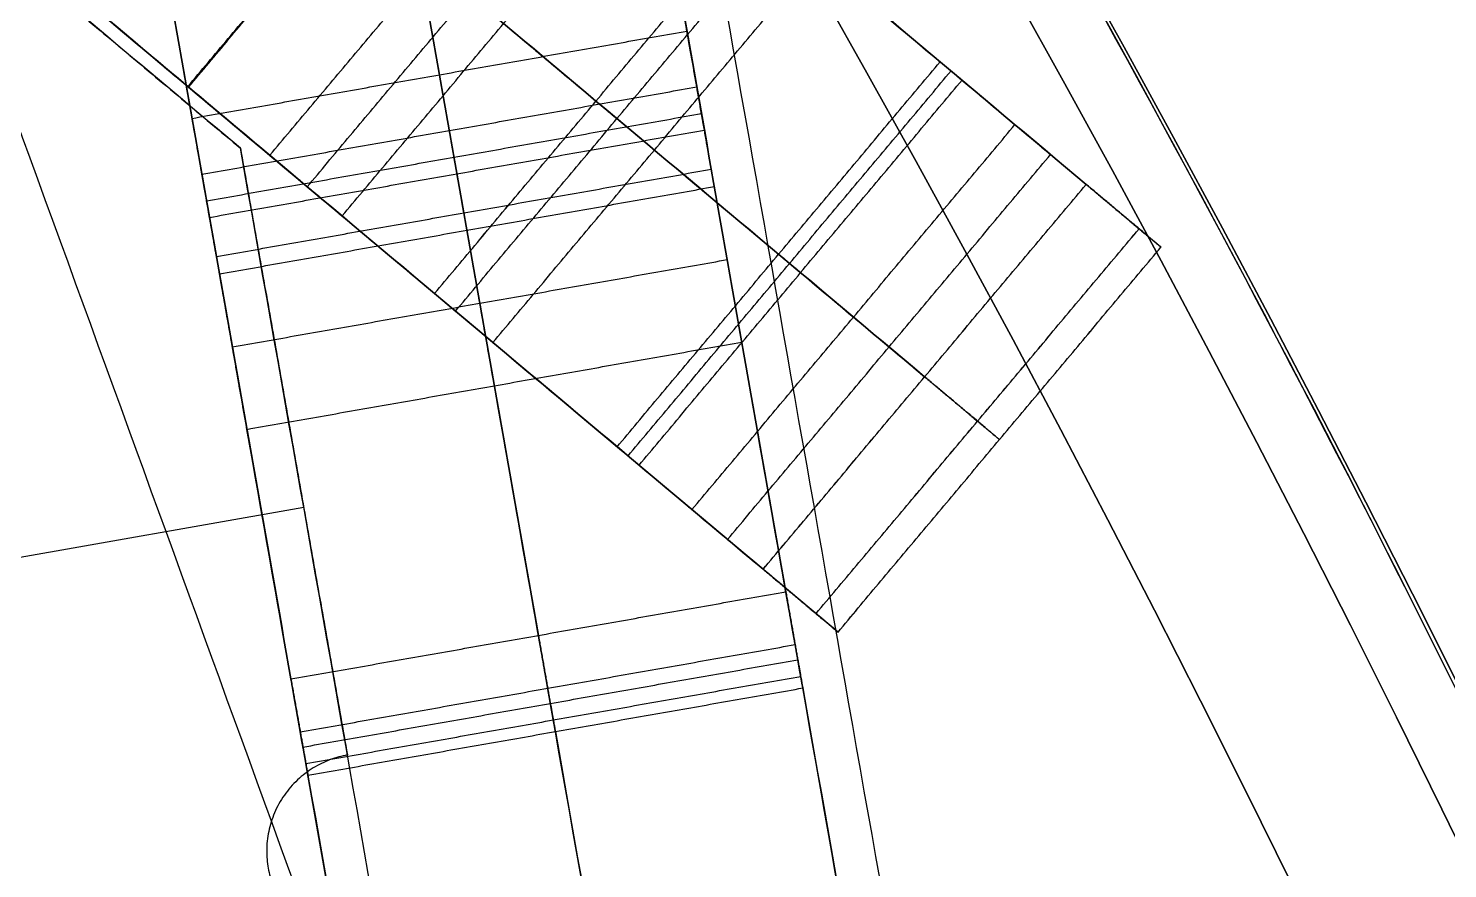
# Model space of a CAD drawing. Header units: millimetres. Extents: x -610 to 610, y -610 to 610.
# Drawn here: x 495.4 to 546.2, y 264.6 to 294.7 of the extents above; entities that cross this region are included whole.
import ezdxf

# ---------------------------------------------------------------- set-up
doc = ezdxf.new("R2010")
doc.units = ezdxf.units.MM
doc.layers.add('base', color=7, linetype='Continuous', true_color=0xffecbc)

msp = doc.modelspace()

# ---------------------------------------------------------------- linework, layer by layer
at = {"layer": 'base'}
for p, q in [((535.928, 286.834, 122.966), (227.778, 545.403, 122.966)), ((524.358, 273.045, 122.966), (216.208, 531.614, 122.966)), ((505.22, 277.508, 230.966), (465.627, 270.526, 230.966)), ((505.22, 277.508, 212.966), (465.627, 270.526, 212.966)), ((534.86, 204.331, 122.966), (523.097, 271.042, 122.966)), ((517.133, 201.205, 122.966), (505.37, 267.917, 122.966))]:
    msp.add_line(p, q, dxfattribs=at)
at = {"layer": 'base', "extrusion": (0, 0, -1)}
for centre, radius in [((0, 0, 3.534), 610), ((0, 0, 4.534), 610), ((0, 0, -2.476), 607.51), ((0, 0, 10.545), 607.51), ((0, 0, -4.966), 601.5), ((0, 0, 13.034), 601.5)]:
    msp.add_circle(centre, radius, dxfattribs=at)
at = {"layer": 'base'}
for centre, radius in [((0, 0, 249.466), 610), ((0, 0, 250.466), 610), ((0, 0, 243.455), 607.51), ((0, 0, 256.476), 607.51), ((0, 0, 240.966), 601.5), ((0, 0, 258.966), 601.5)]:
    msp.add_circle(centre, radius, dxfattribs=at)
for points, weights, degree, knots in [([(-495.198, -356.201, -4.034), (-851.399, 138.996, -4.034), (-356.201, 495.198, -4.034), (138.996, 851.399, -4.034), (495.198, 356.201, -4.034), (851.399, -138.996, -4.034), (356.201, -495.198, -4.034), (-138.996, -851.399, -4.034), (-495.198, -356.201, -4.034)], [1, 0.707106781187, 1, 0.707106781187, 1, 0.707106781187, 1, 0.707106781187, 1], 2, [0, 0, 0, 958.185759, 958.185759, 1916.371519, 1916.371519, 2874.557278, 2874.557278, 3832.743037, 3832.743037, 3832.743037]), ([(-610, 0, 249.966), (-610, -610, 249.966), (0, -610, 249.966), (610, -610, 249.966), (610, 0, 249.966), (610, 610, 249.966), (0, 610, 249.966), (-610, 610, 249.966), (-610, 0, 249.966)], [1, 0.707106781187, 1, 0.707106781187, 1, 0.707106781187, 1, 0.707106781187, 1], 2, [0, 0, 0, 958.185759, 958.185759, 1916.371519, 1916.371519, 2874.557278, 2874.557278, 3832.743037, 3832.743037, 3832.743037]), ([(32.649, -544.756, 240.966), (-510.363, -577.301, 240.966), (-544.649, -34.396, 240.966), (-578.935, 508.509, 240.966), (-36.142, 544.535, 240.966), (506.65, 580.562, 240.966), (544.417, 37.888, 240.966), (582.184, -504.785, 240.966), (39.634, -544.292, 240.966)], [1, 0.708239625255, 1, 0.708239625255, 1, 0.708239625255, 1, 0.708239625255, 1], 2, [654.018286, 654.018286, 654.018286, 1509.504571, 1509.504571, 2364.990855, 2364.990855, 3220.47714, 3220.47714, 4075.963425, 4075.963425, 4075.963425]), ([(32.649, -544.756, 244.966), (-510.363, -577.301, 244.966), (-544.649, -34.396, 244.966), (-578.935, 508.509, 244.966), (-36.142, 544.535, 244.966), (506.65, 580.562, 244.966), (544.417, 37.888, 244.966), (582.184, -504.785, 244.966), (39.634, -544.292, 244.966)], [1, 0.708239625255, 1, 0.708239625255, 1, 0.708239625255, 1, 0.708239625255, 1], 2, [654.018286, 654.018286, 654.018286, 1509.504571, 1509.504571, 2364.990855, 2364.990855, 3220.47714, 3220.47714, 4075.963425, 4075.963425, 4075.963425]), ([(32.649, -544.756, 242.966), (-510.363, -577.301, 242.966), (-544.649, -34.396, 242.966), (-578.935, 508.509, 242.966), (-36.142, 544.535, 242.966), (506.65, 580.562, 242.966), (544.417, 37.888, 242.966), (582.184, -504.785, 242.966), (39.634, -544.292, 242.966)], [1, 0.708239625255, 1, 0.708239625255, 1, 0.708239625255, 1, 0.708239625255, 1], 2, [654.018286, 654.018286, 654.018286, 1509.504571, 1509.504571, 2364.990855, 2364.990855, 3220.47714, 3220.47714, 4075.963425, 4075.963425, 4075.963425]), ([(502.452, 303.175, 149.611), (507.115, 299.263, 146.097), (511.777, 295.35, 142.583), (516.44, 291.438, 139.069), (516.849, 291.094, 138.76), (517.307, 290.711, 138.6), (517.78, 290.313, 138.6)], [1, 1, 1, 1, 0.977285323406, 0.977285323406, 1], 3, [535.351858, 535.351858, 535.351858, 535.351858, 536.327407, 536.327407, 536.327407, 538.159945, 538.159945, 538.159945, 538.159945]), ([(496.667, 296.281, 149.611), (501.33, 292.368, 146.097), (505.992, 288.456, 142.583), (510.654, 284.544, 139.069), (511.064, 284.2, 138.76), (511.522, 283.816, 138.6), (511.995, 283.419, 138.6)], [1, 1, 1, 1, 0.977285323406, 0.977285323406, 1], 3, [535.351858, 535.351858, 535.351858, 535.351858, 536.327407, 536.327407, 536.327407, 538.159945, 538.159945, 538.159945, 538.159945]), ([(505.345, 288.999, 182.531), (506.438, 288.082, 181.708), (506.921, 287.676, 180.186), (506.595, 287.95, 178.594), (506.268, 288.225, 177.003), (505.267, 289.065, 176), (504.005, 290.124, 176)], [1, 0.862235011219, 0.862235011219, 1, 0.862235011219, 0.862235011219, 1], 3, [470.412058, 470.412058, 470.412058, 470.412058, 474.993556, 474.993556, 474.993556, 479.575055, 479.575055, 479.575055, 479.575055]), ([(505.345, 288.999, 162.531), (506.438, 288.082, 161.708), (506.921, 287.676, 160.186), (506.595, 287.95, 158.594), (506.268, 288.225, 157.003), (505.267, 289.065, 156), (504.005, 290.124, 156)], [1, 0.862235011219, 0.862235011219, 1, 0.862235011219, 0.862235011219, 1], 3, [509.689284, 509.689284, 509.689284, 509.689284, 514.270783, 514.270783, 514.270783, 518.852281, 518.852281, 518.852281, 518.852281]), ([(533.247, 289.084, 240.966), (533.967, 288.479, 240.966), (534.633, 287.921, 240.606), (535.143, 287.493, 239.941), (535.652, 287.066, 239.275), (535.928, 286.834, 238.406), (535.928, 286.834, 237.466)], [1, 0.949252514911, 0.949252514911, 1, 0.949252514911, 0.949252514911, 1], 3, [398.086503, 398.086503, 398.086503, 398.086503, 400.835411, 400.835411, 400.835411, 403.584318, 403.584318, 403.584318, 403.584318]), ([(535.928, 286.834, 115.666), (535.928, 286.834, 114.726), (535.652, 287.066, 113.857), (535.143, 287.493, 113.192), (534.633, 287.921, 112.526), (533.967, 288.479, 112.166), (533.247, 289.084, 112.166)], [1, 0.949252810473, 0.949252810473, 1, 0.949252810473, 0.949252810473, 1], 3, [563.426479, 563.426479, 563.426479, 563.426479, 566.175379, 566.175379, 566.175379, 568.924278, 568.924278, 568.924278, 568.924278]), ([(527.462, 282.19, 240.966), (528.182, 281.585, 240.966), (528.848, 281.026, 240.606), (529.358, 280.599, 239.941), (529.867, 280.171, 239.275), (530.143, 279.94, 238.406), (530.143, 279.94, 237.466)], [1, 0.949252514911, 0.949252514911, 1, 0.949252514911, 0.949252514911, 1], 3, [398.086503, 398.086503, 398.086503, 398.086503, 400.835411, 400.835411, 400.835411, 403.584318, 403.584318, 403.584318, 403.584318]), ([(530.143, 279.94, 115.666), (530.143, 279.94, 114.726), (529.867, 280.171, 113.857), (529.358, 280.599, 113.192), (528.848, 281.026, 112.526), (528.182, 281.585, 112.166), (527.462, 282.19, 112.166)], [1, 0.949252810473, 0.949252810473, 1, 0.949252810473, 0.949252810473, 1], 3, [563.426479, 563.426479, 563.426479, 563.426479, 566.175379, 566.175379, 566.175379, 568.924278, 568.924278, 568.924278, 568.924278]), ([(521.677, 275.295, 240.966), (522.397, 274.691, 240.966), (523.063, 274.132, 240.606), (523.572, 273.704, 239.941), (524.082, 273.277, 239.275), (524.358, 273.045, 238.406), (524.358, 273.045, 237.466)], [1, 0.949252514911, 0.949252514911, 1, 0.949252514911, 0.949252514911, 1], 3, [398.086503, 398.086503, 398.086503, 398.086503, 400.835411, 400.835411, 400.835411, 403.584318, 403.584318, 403.584318, 403.584318]), ([(524.358, 273.045, 115.666), (524.358, 273.045, 114.726), (524.082, 273.277, 113.857), (523.572, 273.704, 113.192), (523.063, 274.132, 112.526), (522.397, 274.691, 112.166), (521.677, 275.295, 112.166)], [1, 0.949252810473, 0.949252810473, 1, 0.949252810473, 0.949252810473, 1], 3, [563.426479, 563.426479, 563.426479, 563.426479, 566.175379, 566.175379, 566.175379, 568.924278, 568.924278, 568.924278, 568.924278]), ([(506.784, 268.642, 230.966), (503.337, 268.034, 230.966), (503.945, 264.587, 230.966), (504.552, 261.14, 230.966), (507.999, 261.748, 230.966)], [1, 0.707106781187, 1, 0.707106781187, 1], 2, [-806.994805, -806.994805, -806.994805, -801.497018, -801.497018, -795.99923, -795.99923, -795.99923]), ([(506.784, 268.642, 212.966), (503.337, 268.034, 212.966), (503.945, 264.587, 212.966), (504.552, 261.14, 212.966), (507.999, 261.748, 212.966)], [1, 0.707106781187, 1, 0.707106781187, 1], 2, [-806.994805, -806.994805, -806.994805, -801.497018, -801.497018, -795.99923, -795.99923, -795.99923]), ([(506.784, 268.642, 221.966), (503.337, 268.034, 221.966), (503.945, 264.587, 221.966), (504.552, 261.14, 221.966), (507.999, 261.748, 221.966)], [1, 0.707106781187, 1, 0.707106781187, 1], 2, [-806.994805, -806.994805, -806.994805, -801.497018, -801.497018, -795.99923, -795.99923, -795.99923])]:
    msp.add_rational_spline(points, weights, degree=degree, knots=knots, dxfattribs=at)
for points, degree in [([(502.951, 290.379, 4.966), (350.791, 418.056, 4.966), (198.631, 545.734, 4.966)], 2), ([(502.951, 290.379, 0.966), (350.791, 418.056, 0.966), (198.631, 545.734, 0.966)], 2), ([(502.951, 290.379, 2.966), (350.791, 418.056, 2.966), (198.631, 545.734, 2.966)], 2), ([(227.778, 545.403, 244.966), (377.897, 419.438, 244.966), (528.016, 293.473, 244.966)], 2), ([(221.993, 538.508, 244.966), (372.112, 412.543, 244.966), (522.231, 286.579, 244.966)], 2), ([(216.208, 531.614, 244.966), (366.327, 405.649, 244.966), (516.446, 279.684, 244.966)], 2), ([(600.106, 2.394, 240.966), (530.676, 193.15, 240.966), (461.246, 383.906, 240.966)], 2), ([(600.106, 2.394, 244.966), (530.676, 193.15, 244.966), (461.246, 383.906, 244.966)], 2), ([(600.106, 2.394, 242.966), (530.676, 193.15, 242.966), (461.246, 383.906, 242.966)], 2), ([(533.247, 289.084, 218.966), (525.398, 295.67, 218.966), (517.548, 302.256, 218.966), (509.699, 308.843, 218.966)], 3), ([(533.247, 289.084, 112.166), (525.398, 295.67, 112.166), (517.549, 302.256, 112.166), (509.699, 308.842, 112.166)], 3), ([(509.699, 308.842, 89.566), (517.549, 302.256, 89.566), (525.398, 295.67, 89.566), (533.247, 289.084, 89.566)], 3), ([(533.247, 289.084, 67.766), (525.398, 295.67, 67.766), (517.549, 302.256, 67.766), (509.699, 308.842, 67.766)], 3), ([(509.699, 308.842, 45.166), (517.549, 302.256, 45.166), (525.398, 295.67, 45.166), (533.247, 289.084, 45.166)], 3), ([(533.247, 289.084, 23.366), (525.398, 295.67, 23.366), (517.549, 302.256, 23.366), (509.699, 308.842, 23.366)], 3), ([(501.067, 292.589, 185.756), (506.852, 299.483, 185.756), (512.637, 306.377, 185.756)], 2), ([(501.093, 292.567, 176), (506.878, 299.462, 176), (512.663, 306.356, 176)], 2), ([(501.093, 292.567, 165.736), (506.878, 299.462, 165.736), (512.663, 306.356, 165.736)], 2), ([(501.093, 292.567, 156), (506.878, 299.462, 156), (512.663, 306.356, 156)], 2), ([(486.042, 304.567, 230.966), (494.497, 297.473, 230.966), (502.951, 290.379, 230.966)], 2), ([(486.042, 304.567, 212.966), (494.497, 297.473, 212.966), (502.951, 290.379, 212.966)], 2), ([(486.042, 304.567, 221.966), (494.497, 297.473, 221.966), (502.951, 290.379, 221.966)], 2), ([(518.947, 294.574, 4.966), (518.349, 297.97, 4.966), (517.75, 301.365, 4.966), (517.151, 304.761, 4.966)], 3), ([(517.151, 304.761, 22.966), (518.93, 294.67, 22.966), (520.71, 284.58, 22.966), (522.489, 274.489, 22.966)], 3), ([(522.489, 274.489, 45.566), (520.71, 284.58, 45.566), (518.93, 294.67, 45.566), (517.151, 304.761, 45.566)], 3), ([(517.151, 304.761, 67.366), (518.93, 294.67, 67.366), (520.71, 284.58, 67.366), (522.489, 274.489, 67.366)], 3), ([(522.489, 274.489, 89.966), (520.71, 284.58, 89.966), (518.93, 294.67, 89.966), (517.151, 304.761, 89.966)], 3), ([(517.151, 304.761, 111.766), (518.93, 294.67, 111.766), (520.71, 284.58, 111.766), (522.489, 274.489, 111.766)], 3), ([(519.3, 292.575, 196.565), (518.584, 296.637, 196.565), (517.867, 300.699, 196.565), (517.151, 304.761, 196.565)], 3), ([(517.151, 304.761, 218.566), (518.93, 294.67, 218.566), (520.71, 284.58, 218.566), (522.489, 274.489, 218.566)], 3), ([(504.005, 290.124, 176), (509.79, 297.018, 176), (515.575, 303.912, 176)], 2), ([(504.005, 290.124, 156), (509.79, 297.018, 156), (515.575, 303.912, 156)], 2), ([(510.084, 293.011, 4.966), (509.485, 296.407, 4.966), (508.887, 299.803, 4.966), (508.288, 303.198, 4.966)], 3), ([(508.288, 303.198, 22.966), (510.067, 293.108, 22.966), (511.846, 283.017, 22.966), (513.626, 272.926, 22.966)], 3), ([(513.626, 272.926, 45.566), (511.846, 283.017, 45.566), (510.067, 293.108, 45.566), (508.288, 303.198, 45.566)], 3), ([(508.288, 303.198, 67.366), (510.067, 293.108, 67.366), (511.846, 283.017, 67.366), (513.626, 272.926, 67.366)], 3), ([(513.626, 272.926, 89.966), (511.846, 283.017, 89.966), (510.067, 293.108, 89.966), (508.288, 303.198, 89.966)], 3), ([(508.288, 303.198, 111.766), (510.067, 293.108, 111.766), (511.846, 283.017, 111.766), (513.626, 272.926, 111.766)], 3), ([(510.437, 291.012, 196.565), (509.72, 295.074, 196.565), (509.004, 299.136, 196.565), (508.288, 303.198, 196.565)], 3), ([(508.288, 303.198, 218.566), (510.067, 293.108, 218.566), (511.846, 283.017, 218.566), (513.626, 272.926, 218.566)], 3), ([(505.345, 288.999, 182.531), (511.13, 295.893, 182.531), (516.916, 302.787, 182.531)], 2), ([(505.345, 288.999, 162.531), (511.13, 295.893, 162.531), (516.916, 302.787, 162.531)], 2), ([(501.221, 291.448, 4.966), (500.622, 294.844, 4.966), (500.023, 298.24, 4.966), (499.425, 301.635, 4.966)], 3), ([(499.425, 301.635, 22.966), (501.204, 291.545, 22.966), (502.983, 281.454, 22.966), (504.762, 271.364, 22.966)], 3), ([(504.762, 271.364, 45.566), (502.983, 281.454, 45.566), (501.204, 291.545, 45.566), (499.425, 301.635, 45.566)], 3), ([(499.425, 301.635, 67.366), (501.204, 291.545, 67.366), (502.983, 281.454, 67.366), (504.762, 271.364, 67.366)], 3), ([(504.762, 271.364, 89.966), (502.983, 281.454, 89.966), (501.204, 291.545, 89.966), (499.425, 301.635, 89.966)], 3), ([(499.425, 301.635, 111.766), (501.204, 291.545, 111.766), (502.983, 281.454, 111.766), (504.762, 271.364, 111.766)], 3), ([(501.573, 289.449, 196.565), (500.857, 293.511, 196.565), (500.141, 297.573, 196.565), (499.425, 301.635, 196.565)], 3), ([(499.425, 301.635, 218.566), (501.204, 291.545, 218.566), (502.983, 281.454, 218.566), (504.762, 271.364, 218.566)], 3), ([(527.462, 282.19, 218.966), (519.612, 288.776, 218.966), (511.763, 295.362, 218.966), (503.914, 301.948, 218.966)], 3), ([(527.462, 282.19, 112.166), (519.613, 288.776, 112.166), (511.763, 295.362, 112.166), (503.914, 301.948, 112.166)], 3), ([(503.914, 301.948, 89.566), (511.763, 295.362, 89.566), (519.613, 288.776, 89.566), (527.462, 282.19, 89.566)], 3), ([(527.462, 282.19, 67.766), (519.613, 288.776, 67.766), (511.763, 295.362, 67.766), (503.914, 301.948, 67.766)], 3), ([(503.914, 301.948, 45.166), (511.763, 295.362, 45.166), (519.613, 288.776, 45.166), (527.462, 282.19, 45.166)], 3), ([(527.462, 282.19, 23.366), (519.613, 288.776, 23.366), (511.763, 295.362, 23.366), (503.914, 301.948, 23.366)], 3), ([(506.595, 287.95, 178.594), (512.38, 294.845, 178.594), (518.165, 301.739, 178.594)], 2), ([(506.595, 287.95, 158.594), (512.38, 294.845, 158.594), (518.165, 301.739, 158.594)], 2), ([(509.903, 285.175, 218.966), (515.688, 292.069, 218.966), (521.473, 298.963, 218.966)], 2), ([(509.903, 285.174, 112.166), (515.688, 292.069, 112.166), (521.473, 298.963, 112.166)], 2), ([(509.903, 285.174, 89.566), (515.688, 292.069, 89.566), (521.473, 298.963, 89.566)], 2), ([(509.903, 285.174, 67.766), (515.688, 292.069, 67.766), (521.473, 298.963, 67.766)], 2), ([(509.903, 285.174, 45.166), (515.688, 292.069, 45.166), (521.473, 298.963, 45.166)], 2), ([(509.903, 285.174, 23.366), (515.688, 292.069, 23.366), (521.473, 298.963, 23.366)], 2), ([(510.654, 284.544, 139.069), (516.44, 291.438, 139.069), (522.225, 298.333, 139.069)], 2), ([(519.919, 297.806, 4.966), (555.169, 97.891, 4.966), (590.42, -102.023, 4.966)], 2), ([(519.919, 297.806, 0.966), (555.169, 97.891, 0.966), (590.42, -102.023, 0.966)], 2), ([(519.919, 297.806, 2.966), (555.169, 97.891, 2.966), (590.42, -102.023, 2.966)], 2), ([(511.995, 283.419, 138.6), (517.78, 290.313, 138.6), (523.565, 297.208, 138.6)], 2), ([(523.565, 297.208, 138.6), (526.792, 294.5, 138.6), (530.02, 291.792, 138.6), (533.247, 289.084, 138.6)], 3), ([(496.789, 296.179, 188.98), (499.641, 293.785, 186.831), (502.493, 291.392, 184.681), (505.345, 288.999, 182.531)], 3), ([(496.84, 296.136, 168.941), (499.675, 293.757, 166.805), (502.51, 291.378, 164.668), (505.345, 288.999, 162.531)], 3), ([(521.676, 275.295, 218.966), (513.827, 281.881, 218.966), (505.978, 288.468, 218.966), (498.129, 295.054, 218.966)], 3), ([(521.677, 275.295, 112.166), (513.827, 281.881, 112.166), (505.978, 288.468, 112.166), (498.129, 295.054, 112.166)], 3), ([(498.129, 295.054, 89.566), (505.978, 288.468, 89.566), (513.827, 281.881, 89.566), (521.677, 275.295, 89.566)], 3), ([(521.677, 275.295, 67.766), (513.827, 281.881, 67.766), (505.978, 288.468, 67.766), (498.129, 295.054, 67.766)], 3), ([(498.129, 295.054, 45.166), (505.978, 288.468, 45.166), (513.827, 281.881, 45.166), (521.677, 275.295, 45.166)], 3), ([(521.677, 275.295, 23.366), (513.827, 281.881, 23.366), (505.978, 288.468, 23.366), (498.129, 295.054, 23.366)], 3), ([(504.005, 290.124, 176), (502.063, 291.753, 176), (500.122, 293.382, 176), (498.181, 295.011, 176)], 3), ([(504.005, 290.124, 156), (502.063, 291.753, 156), (500.122, 293.382, 156), (498.181, 295.011, 156)], 3), ([(501.221, 291.448, 4.966), (510.084, 293.011, 4.966), (518.947, 294.574, 4.966)], 2), ([(516.446, 279.684, 244.966), (522.231, 286.579, 244.966), (528.016, 293.473, 244.966)], 2), ([(516.446, 279.684, 244.466), (522.231, 286.579, 244.466), (528.016, 293.473, 244.466)], 2), ([(516.446, 279.684, 244.716), (522.231, 286.579, 244.716), (528.016, 293.473, 244.716)], 2), ([(528.016, 293.473, 244.966), (528.016, 293.473, 244.799), (528.016, 293.473, 244.632), (528.016, 293.473, 244.466)], 3), ([(516.836, 279.357, 138.6), (522.621, 286.252, 138.6), (528.406, 293.146, 138.6)], 2), ([(501.573, 289.449, 196.565), (510.437, 291.012, 196.565), (519.3, 292.575, 196.565)], 2), ([(517.231, 279.025, 241.991), (523.016, 285.92, 241.991), (528.801, 292.814, 241.991)], 2), ([(501.742, 288.494, 4.451), (510.605, 290.057, 4.451), (519.468, 291.62, 4.451)], 2), ([(501.846, 287.901, 196.138), (510.709, 289.464, 196.138), (519.573, 291.027, 196.138)], 2), ([(519.127, 277.434, 240.966), (524.912, 284.329, 240.966), (530.697, 291.223, 240.966)], 2), ([(530.697, 291.223, 240.966), (531.547, 290.51, 240.966), (532.397, 289.797, 240.966), (533.247, 289.084, 240.966)], 3), ([(502.951, 290.379, 230.966), (502.951, 290.379, 221.966), (502.951, 290.379, 212.966)], 2), ([(502.951, 290.379, 230.966), (504.867, 279.51, 230.966), (506.784, 268.642, 230.966)], 2), ([(502.951, 290.379, 212.966), (504.867, 279.51, 212.966), (506.784, 268.642, 212.966)], 2), ([(502.951, 290.379, 221.966), (504.867, 279.51, 221.966), (506.784, 268.642, 221.966)], 2), ([(571.935, -100.847, 4.966), (537.443, 94.766, 4.966), (502.951, 290.379, 4.966)], 2), ([(502.951, 290.379, 4.966), (502.951, 290.379, 2.966), (502.951, 290.379, 0.966)], 2), ([(571.935, -100.847, 0.966), (537.443, 94.766, 0.966), (502.951, 290.379, 0.966)], 2), ([(571.935, -100.847, 2.966), (537.443, 94.766, 2.966), (502.951, 290.379, 2.966)], 2), ([(517.78, 290.313, 138.6), (521.007, 287.605, 138.6), (524.234, 284.898, 138.6), (527.462, 282.19, 138.6)], 3), ([(520.402, 276.365, 240.966), (526.187, 283.259, 240.966), (531.972, 290.154, 240.966)], 2), ([(502.093, 286.499, 22.966), (510.957, 288.062, 22.966), (519.82, 289.625, 22.966)], 2), ([(502.093, 286.499, 45.566), (510.957, 288.062, 45.566), (519.82, 289.625, 45.566)], 2), ([(502.093, 286.499, 67.366), (510.957, 288.062, 67.366), (519.82, 289.625, 67.366)], 2), ([(502.093, 286.499, 89.966), (510.957, 288.062, 89.966), (519.82, 289.625, 89.966)], 2), ([(502.093, 286.499, 111.766), (510.957, 288.062, 111.766), (519.82, 289.625, 111.766)], 2), ([(502.093, 286.499, 218.566), (510.957, 288.062, 218.566), (519.82, 289.625, 218.566)], 2), ([(502.203, 285.878, 2.966), (511.066, 287.44, 2.966), (519.93, 289.003, 2.966)], 2), ([(521.676, 275.295, 218.966), (527.462, 282.19, 218.966), (533.247, 289.084, 218.966)], 2), ([(521.677, 275.295, 240.966), (527.462, 282.19, 240.966), (533.247, 289.084, 240.966)], 2), ([(521.677, 275.295, 138.6), (527.462, 282.19, 138.6), (533.247, 289.084, 138.6)], 2), ([(521.677, 275.295, 112.166), (527.462, 282.19, 112.166), (533.247, 289.084, 112.166)], 2), ([(521.677, 275.295, 89.566), (527.462, 282.19, 89.566), (533.247, 289.084, 89.566)], 2), ([(521.677, 275.295, 67.766), (527.462, 282.19, 67.766), (533.247, 289.084, 67.766)], 2), ([(521.677, 275.295, 45.166), (527.462, 282.19, 45.166), (533.247, 289.084, 45.166)], 2), ([(521.677, 275.295, 23.366), (527.462, 282.19, 23.366), (533.247, 289.084, 23.366)], 2), ([(523.572, 273.704, 239.941), (529.358, 280.599, 239.941), (535.143, 287.493, 239.941)], 2), ([(523.572, 273.704, 219.991), (529.357, 280.599, 219.991), (535.142, 287.493, 219.991)], 2), ([(523.572, 273.704, 137.575), (529.357, 280.599, 137.575), (535.143, 287.493, 137.575)], 2), ([(523.572, 273.704, 113.192), (529.358, 280.599, 113.192), (535.143, 287.493, 113.192)], 2), ([(523.572, 273.704, 88.541), (529.358, 280.599, 88.541), (535.143, 287.493, 88.541)], 2), ([(523.572, 273.704, 68.791), (529.358, 280.599, 68.791), (535.143, 287.493, 68.791)], 2), ([(523.572, 273.704, 44.141), (529.358, 280.599, 44.141), (535.143, 287.493, 44.141)], 2), ([(523.572, 273.704, 24.391), (529.358, 280.599, 24.391), (535.143, 287.493, 24.391)], 2), ([(524.358, 273.045, 237.466), (530.143, 279.94, 237.466), (535.928, 286.834, 237.466)], 2), ([(524.358, 273.046, 222.466), (530.143, 279.94, 222.466), (535.928, 286.834, 222.466)], 2), ([(524.358, 273.045, 135.1), (530.143, 279.94, 135.1), (535.928, 286.834, 135.1)], 2), ([(524.358, 273.045, 115.666), (530.143, 279.94, 115.666), (535.928, 286.834, 115.666)], 2), ([(524.358, 273.045, 86.066), (530.143, 279.94, 86.066), (535.928, 286.834, 86.066)], 2), ([(524.358, 273.045, 71.266), (530.143, 279.94, 71.266), (535.928, 286.834, 71.266)], 2), ([(524.358, 273.045, 41.666), (530.143, 279.94, 41.666), (535.928, 286.834, 41.666)], 2), ([(524.358, 273.045, 26.866), (530.143, 279.94, 26.866), (535.928, 286.834, 26.866)], 2), ([(524.358, 273.045, 229.966), (530.143, 279.94, 229.966), (535.928, 286.834, 229.966)], 2), ([(524.358, 273.045, 125.383), (530.143, 279.94, 125.383), (535.928, 286.834, 125.383)], 2), ([(524.358, 273.045, 78.666), (530.143, 279.94, 78.666), (535.928, 286.834, 78.666)], 2), ([(524.358, 273.045, 34.266), (530.143, 279.94, 34.266), (535.928, 286.834, 34.266)], 2), ([(535.928, 286.834, 237.466), (535.928, 286.834, 232.466), (535.928, 286.834, 227.466), (535.928, 286.834, 222.466)], 3), ([(535.928, 286.834, 135.1), (535.928, 286.834, 128.622), (535.928, 286.834, 122.144), (535.928, 286.834, 115.666)], 3), ([(535.928, 286.834, 86.066), (535.928, 286.834, 81.133), (535.928, 286.834, 76.2), (535.928, 286.834, 71.266)], 3), ([(535.928, 286.834, 41.666), (535.928, 286.834, 36.733), (535.928, 286.834, 31.799), (535.928, 286.834, 26.866)], 3), ([(502.664, 283.261, 1.48), (511.528, 284.824, 1.48), (520.391, 286.387, 1.48)], 2), ([(522.231, 286.579, 244.966), (522.231, 286.579, 244.799), (522.231, 286.579, 244.632), (522.231, 286.579, 244.466)], 3), ([(524.912, 284.329, 240.966), (525.762, 283.616, 240.966), (526.612, 282.903, 240.966), (527.462, 282.19, 240.966)], 3), ([(503.185, 280.307, 0.966), (512.049, 281.869, 0.966), (520.912, 283.432, 0.966)], 2), ([(511.995, 283.419, 138.6), (515.222, 280.711, 138.6), (518.449, 278.003, 138.6), (521.677, 275.295, 138.6)], 3), ([(586.395, -87.942, 0.966), (553.654, 97.745, 0.966), (520.912, 283.432, 0.966)], 2), ([(577.532, -89.505, 0.966), (544.79, 96.182, 0.966), (512.049, 281.869, 0.966)], 2), ([(568.669, -91.068, 0.966), (535.927, 94.62, 0.966), (503.185, 280.307, 0.966)], 2), ([(516.446, 279.684, 244.966), (516.446, 279.684, 244.799), (516.446, 279.684, 244.632), (516.446, 279.684, 244.466)], 3), ([(530.143, 279.94, 237.466), (530.143, 279.94, 232.466), (530.143, 279.94, 227.466), (530.143, 279.94, 222.466)], 3), ([(530.143, 279.94, 135.1), (530.143, 279.94, 128.622), (530.143, 279.94, 122.144), (530.143, 279.94, 115.666)], 3), ([(530.143, 279.94, 86.066), (530.143, 279.94, 81.133), (530.143, 279.94, 76.2), (530.143, 279.94, 71.266)], 3), ([(530.143, 279.94, 41.666), (530.143, 279.94, 36.733), (530.143, 279.94, 31.799), (530.143, 279.94, 26.866)], 3), ([(504.867, 279.51, 230.966), (504.867, 279.51, 221.966), (504.867, 279.51, 212.966)], 2), ([(519.127, 277.434, 240.966), (519.977, 276.721, 240.966), (520.827, 276.008, 240.966), (521.677, 275.295, 240.966)], 3), ([(504.762, 271.364, 22.966), (513.626, 272.926, 22.966), (522.489, 274.489, 22.966)], 2), ([(504.762, 271.364, 45.566), (513.626, 272.926, 45.566), (522.489, 274.489, 45.566)], 2), ([(504.762, 271.364, 67.366), (513.626, 272.926, 67.366), (522.489, 274.489, 67.366)], 2), ([(504.762, 271.364, 89.966), (513.626, 272.926, 89.966), (522.489, 274.489, 89.966)], 2), ([(504.762, 271.364, 111.766), (513.626, 272.926, 111.766), (522.489, 274.489, 111.766)], 2), ([(504.762, 271.364, 218.566), (513.626, 272.926, 218.566), (522.489, 274.489, 218.566)], 2), ([(524.358, 273.045, 237.466), (524.358, 273.045, 232.466), (524.358, 273.045, 227.466), (524.358, 273.046, 222.466)], 3), ([(524.358, 273.045, 135.1), (524.358, 273.045, 128.622), (524.358, 273.045, 122.144), (524.358, 273.045, 115.666)], 3), ([(524.358, 273.045, 86.066), (524.358, 273.045, 81.133), (524.358, 273.045, 76.2), (524.358, 273.045, 71.266)], 3), ([(524.358, 273.045, 41.666), (524.358, 273.045, 36.733), (524.358, 273.045, 31.799), (524.358, 273.045, 26.866)], 3), ([(505.096, 269.469, 185.332), (513.96, 271.032, 185.332), (522.823, 272.595, 185.332)], 2), ([(523.097, 271.042, 182.602), (523.097, 271.042, 183.728), (522.992, 271.634, 184.769), (522.823, 272.595, 185.332)], 3), ([(505.192, 268.926, 23.991), (514.055, 270.489, 23.991), (522.919, 272.052, 23.991)], 2), ([(505.192, 268.926, 44.541), (514.055, 270.489, 44.541), (522.919, 272.052, 44.541)], 2), ([(505.192, 268.926, 68.391), (514.055, 270.489, 68.391), (522.919, 272.052, 68.391)], 2), ([(505.192, 268.926, 88.941), (514.055, 270.489, 88.941), (522.919, 272.052, 88.941)], 2), ([(505.192, 268.926, 112.792), (514.055, 270.489, 112.792), (522.919, 272.052, 112.792)], 2), ([(505.192, 268.926, 219.591), (514.055, 270.489, 219.591), (522.919, 272.052, 219.591)], 2), ([(505.297, 268.333, 184.178), (514.16, 269.896, 184.178), (523.023, 271.458, 184.178)], 2), ([(505.37, 267.917, 26.466), (514.233, 269.48, 26.466), (523.097, 271.042, 26.466)], 2), ([(505.37, 267.917, 42.066), (514.233, 269.48, 42.066), (523.097, 271.042, 42.066)], 2), ([(505.37, 267.917, 70.866), (514.233, 269.48, 70.866), (523.097, 271.042, 70.866)], 2), ([(505.37, 267.917, 86.466), (514.233, 269.48, 86.466), (523.097, 271.042, 86.466)], 2), ([(505.37, 267.917, 115.266), (514.233, 269.48, 115.266), (523.097, 271.042, 115.266)], 2), ([(505.37, 267.917, 182.602), (514.233, 269.48, 182.602), (523.097, 271.042, 182.602)], 2), ([(505.37, 267.917, 222.066), (514.233, 269.48, 222.066), (523.097, 271.042, 222.066)], 2), ([(505.37, 267.917, 244.966), (514.233, 269.48, 244.966), (523.097, 271.042, 244.966)], 2), ([(505.37, 267.917, 34.266), (514.233, 269.48, 34.266), (523.097, 271.042, 34.266)], 2), ([(505.37, 267.917, 78.666), (514.233, 269.48, 78.666), (523.097, 271.042, 78.666)], 2), ([(505.37, 267.917, 148.934), (514.233, 269.48, 148.934), (523.097, 271.042, 148.934)], 2), ([(505.37, 267.917, 233.516), (514.233, 269.48, 233.516), (523.097, 271.042, 233.516)], 2), ([(514.233, 269.48, 182.602), (514.233, 269.48, 183.728), (514.129, 270.071, 184.769), (513.96, 271.032, 185.332)], 3), ([(523.097, 271.042, 26.466), (523.097, 271.042, 31.666), (523.097, 271.042, 36.866), (523.097, 271.042, 42.066)], 3), ([(523.097, 271.042, 70.866), (523.097, 271.042, 76.066), (523.097, 271.042, 81.266), (523.097, 271.042, 86.466)], 3), ([(523.097, 271.042, 115.266), (523.097, 271.042, 137.712), (523.097, 271.042, 160.157), (523.097, 271.042, 182.602)], 3), ([(523.097, 271.042, 222.066), (523.097, 271.042, 229.699), (523.097, 271.042, 237.332), (523.097, 271.042, 244.966)], 3), ([(523.097, 271.042, 244.966), (557.126, 78.053, 244.966), (591.155, -114.936, 244.966)], 2), ([(505.37, 267.917, 182.602), (505.37, 267.917, 183.728), (505.266, 268.508, 184.769), (505.096, 269.469, 185.332)], 3), ([(514.233, 269.48, 26.466), (514.233, 269.48, 31.666), (514.233, 269.48, 36.866), (514.233, 269.48, 42.066)], 3), ([(514.233, 269.48, 70.866), (514.233, 269.48, 76.066), (514.233, 269.48, 81.266), (514.233, 269.48, 86.466)], 3), ([(514.233, 269.48, 115.266), (514.233, 269.48, 137.712), (514.233, 269.48, 160.157), (514.233, 269.48, 182.602)], 3), ([(514.233, 269.48, 222.066), (514.233, 269.48, 229.699), (514.233, 269.48, 237.332), (514.233, 269.48, 244.966)], 3), ([(514.233, 269.48, 244.966), (548.263, 76.49, 244.966), (582.292, -116.499, 244.966)], 2), ([(506.784, 268.642, 230.966), (506.784, 268.642, 221.966), (506.784, 268.642, 212.966)], 2), ([(505.37, 267.917, 26.466), (505.37, 267.917, 31.666), (505.37, 267.917, 36.866), (505.37, 267.917, 42.066)], 3), ([(505.37, 267.917, 70.866), (505.37, 267.917, 76.066), (505.37, 267.917, 81.266), (505.37, 267.917, 86.466)], 3), ([(505.37, 267.917, 115.266), (505.37, 267.917, 137.712), (505.37, 267.917, 160.157), (505.37, 267.917, 182.602)], 3), ([(505.37, 267.917, 222.066), (505.37, 267.917, 229.699), (505.37, 267.917, 237.332), (505.37, 267.917, 244.966)], 3), ([(505.37, 267.917, 244.966), (539.399, 74.927, 244.966), (573.428, -118.062, 244.966)], 2), ([(503.945, 264.587, 230.966), (503.945, 264.587, 221.966), (503.945, 264.587, 212.966)], 2)]:
    msp.add_open_spline(points, degree=degree, dxfattribs=at)
for points, weights, degree in [([(509.409, 174.629, 230.966), (475.218, 274.367, 230.966), (405.938, 353.846, 230.966)], [1, 0.981366959849, 1], 2), ([(509.409, 174.629, 212.966), (475.218, 274.367, 212.966), (405.938, 353.846, 212.966)], [1, 0.981366959849, 1], 2), ([(509.409, 174.629, 221.966), (475.218, 274.367, 221.966), (405.938, 353.846, 221.966)], [1, 0.981366959849, 1], 2), ([(519.93, 289.003, 2.966), (519.649, 290.596, 4.273), (519.308, 292.526, 4.966), (518.947, 294.574, 4.966)], [1, 0.961872694388, 0.961872694388, 1], 3), ([(528.016, 293.473, 244.466), (528.016, 293.473, 242.415), (529.127, 292.541, 240.966), (530.697, 291.223, 240.966)], [1, 0.804737854124, 0.804737854124, 1], 3), ([(511.066, 287.44, 2.966), (510.785, 289.033, 4.273), (510.445, 290.964, 4.966), (510.084, 293.011, 4.966)], [1, 0.961872694388, 0.961872694388, 1], 3), ([(502.203, 285.878, 2.966), (501.922, 287.47, 4.273), (501.582, 289.401, 4.966), (501.221, 291.448, 4.966)], [1, 0.961872694388, 0.961872694388, 1], 3), ([(520.912, 283.432, 0.966), (520.551, 285.48, 0.966), (520.21, 287.411, 1.659), (519.93, 289.003, 2.966)], [1, 0.961872694388, 0.961872694388, 1], 3), ([(535.928, 286.834, 222.466), (535.928, 286.834, 220.415), (534.817, 287.766, 218.966), (533.247, 289.084, 218.966)], [1, 0.804739726867, 0.804739726867, 1], 3), ([(533.247, 289.084, 138.6), (534.817, 287.766, 138.6), (535.928, 286.834, 137.151), (535.928, 286.834, 135.1)], [1, 0.80473863462, 0.80473863462, 1], 3), ([(533.247, 289.084, 89.566), (534.817, 287.766, 89.566), (535.928, 286.834, 88.117), (535.928, 286.834, 86.066)], [1, 0.804737854124, 0.804737854124, 1], 3), ([(535.928, 286.834, 71.266), (535.928, 286.834, 69.216), (534.817, 287.766, 67.766), (533.247, 289.084, 67.766)], [1, 0.804737854124, 0.804737854124, 1], 3), ([(533.247, 289.084, 45.166), (534.817, 287.766, 45.166), (535.928, 286.834, 43.716), (535.928, 286.834, 41.666)], [1, 0.804737854124, 0.804737854124, 1], 3), ([(535.928, 286.834, 26.866), (535.928, 286.834, 24.816), (534.817, 287.766, 23.366), (533.247, 289.084, 23.366)], [1, 0.804737854124, 0.804737854124, 1], 3), ([(512.049, 281.869, 0.966), (511.688, 283.917, 0.966), (511.347, 285.848, 1.659), (511.066, 287.44, 2.966)], [1, 0.961872694388, 0.961872694388, 1], 3), ([(522.231, 286.579, 244.466), (522.231, 286.579, 242.415), (523.342, 285.647, 240.966), (524.912, 284.329, 240.966)], [1, 0.804737854124, 0.804737854124, 1], 3), ([(503.185, 280.307, 0.966), (502.824, 282.354, 0.966), (502.484, 284.285, 1.659), (502.203, 285.878, 2.966)], [1, 0.961872694388, 0.961872694388, 1], 3), ([(530.143, 279.94, 222.466), (530.143, 279.94, 220.415), (529.032, 280.872, 218.966), (527.462, 282.19, 218.966)], [1, 0.804739726867, 0.804739726867, 1], 3), ([(527.462, 282.19, 138.6), (529.032, 280.872, 138.6), (530.143, 279.94, 137.151), (530.143, 279.94, 135.1)], [1, 0.80473863462, 0.80473863462, 1], 3), ([(527.462, 282.19, 89.566), (529.032, 280.872, 89.566), (530.143, 279.94, 88.117), (530.143, 279.94, 86.066)], [1, 0.804737854124, 0.804737854124, 1], 3), ([(530.143, 279.94, 71.266), (530.143, 279.94, 69.216), (529.032, 280.872, 67.766), (527.462, 282.19, 67.766)], [1, 0.804737854124, 0.804737854124, 1], 3), ([(527.462, 282.19, 45.166), (529.032, 280.872, 45.166), (530.143, 279.94, 43.716), (530.143, 279.94, 41.666)], [1, 0.804737854124, 0.804737854124, 1], 3), ([(530.143, 279.94, 26.866), (530.143, 279.94, 24.816), (529.032, 280.872, 23.366), (527.462, 282.19, 23.366)], [1, 0.804737854124, 0.804737854124, 1], 3), ([(516.446, 279.684, 244.466), (516.446, 279.684, 242.415), (517.557, 278.752, 240.966), (519.127, 277.434, 240.966)], [1, 0.804737854124, 0.804737854124, 1], 3), ([(524.358, 273.046, 222.466), (524.358, 273.046, 220.415), (523.247, 273.977, 218.966), (521.676, 275.295, 218.966)], [1, 0.804739726867, 0.804739726867, 1], 3), ([(521.677, 275.295, 138.6), (523.247, 273.977, 138.6), (524.358, 273.045, 137.151), (524.358, 273.045, 135.1)], [1, 0.80473863462, 0.80473863462, 1], 3), ([(521.677, 275.295, 89.566), (523.247, 273.977, 89.566), (524.358, 273.045, 88.117), (524.358, 273.045, 86.066)], [1, 0.804737854124, 0.804737854124, 1], 3), ([(524.358, 273.045, 71.266), (524.358, 273.045, 69.216), (523.247, 273.977, 67.766), (521.677, 275.295, 67.766)], [1, 0.804737854124, 0.804737854124, 1], 3), ([(521.677, 275.295, 45.166), (523.247, 273.977, 45.166), (524.358, 273.045, 43.716), (524.358, 273.045, 41.666)], [1, 0.804737854124, 0.804737854124, 1], 3), ([(524.358, 273.045, 26.866), (524.358, 273.045, 24.816), (523.247, 273.977, 23.366), (521.677, 275.295, 23.366)], [1, 0.804737854124, 0.804737854124, 1], 3), ([(522.489, 274.489, 22.966), (522.845, 272.47, 22.966), (523.097, 271.042, 24.416), (523.097, 271.042, 26.466)], [1, 0.804737854124, 0.804737854124, 1], 3), ([(523.097, 271.042, 42.066), (523.097, 271.042, 44.116), (522.845, 272.47, 45.566), (522.489, 274.489, 45.566)], [1, 0.804737854125, 0.804737854125, 1], 3), ([(522.489, 274.489, 67.366), (522.845, 272.47, 67.366), (523.097, 271.042, 68.816), (523.097, 271.042, 70.866)], [1, 0.804737854124, 0.804737854124, 1], 3), ([(523.097, 271.042, 86.466), (523.097, 271.042, 88.517), (522.845, 272.47, 89.966), (522.489, 274.489, 89.966)], [1, 0.804737854125, 0.804737854125, 1], 3), ([(522.489, 274.489, 111.766), (522.845, 272.47, 111.766), (523.097, 271.042, 113.216), (523.097, 271.042, 115.266)], [1, 0.804737854124, 0.804737854124, 1], 3), ([(522.489, 274.489, 218.566), (522.845, 272.47, 218.566), (523.097, 271.042, 220.015), (523.097, 271.042, 222.066)], [1, 0.804737854125, 0.804737854125, 1], 3), ([(513.626, 272.926, 22.966), (513.982, 270.907, 22.966), (514.233, 269.48, 24.416), (514.233, 269.48, 26.466)], [1, 0.804737854124, 0.804737854124, 1], 3), ([(514.233, 269.48, 42.066), (514.233, 269.48, 44.116), (513.982, 270.907, 45.566), (513.626, 272.926, 45.566)], [1, 0.804737854125, 0.804737854125, 1], 3), ([(513.626, 272.926, 67.366), (513.982, 270.907, 67.366), (514.233, 269.48, 68.816), (514.233, 269.48, 70.866)], [1, 0.804737854124, 0.804737854124, 1], 3), ([(514.233, 269.48, 86.466), (514.233, 269.48, 88.517), (513.982, 270.907, 89.966), (513.626, 272.926, 89.966)], [1, 0.804737854125, 0.804737854125, 1], 3), ([(513.626, 272.926, 111.766), (513.982, 270.907, 111.766), (514.233, 269.48, 113.216), (514.233, 269.48, 115.266)], [1, 0.804737854124, 0.804737854124, 1], 3), ([(513.626, 272.926, 218.566), (513.982, 270.907, 218.566), (514.233, 269.48, 220.015), (514.233, 269.48, 222.066)], [1, 0.804737854125, 0.804737854125, 1], 3), ([(504.762, 271.364, 22.966), (505.118, 269.344, 22.966), (505.37, 267.917, 24.416), (505.37, 267.917, 26.466)], [1, 0.804737854124, 0.804737854124, 1], 3), ([(505.37, 267.917, 42.066), (505.37, 267.917, 44.116), (505.118, 269.344, 45.566), (504.762, 271.364, 45.566)], [1, 0.804737854125, 0.804737854125, 1], 3), ([(504.762, 271.364, 67.366), (505.118, 269.344, 67.366), (505.37, 267.917, 68.816), (505.37, 267.917, 70.866)], [1, 0.804737854124, 0.804737854124, 1], 3), ([(505.37, 267.917, 86.466), (505.37, 267.917, 88.517), (505.118, 269.344, 89.966), (504.762, 271.364, 89.966)], [1, 0.804737854125, 0.804737854125, 1], 3), ([(504.762, 271.364, 111.766), (505.118, 269.344, 111.766), (505.37, 267.917, 113.216), (505.37, 267.917, 115.266)], [1, 0.804737854124, 0.804737854124, 1], 3), ([(504.762, 271.364, 218.566), (505.118, 269.344, 218.566), (505.37, 267.917, 220.015), (505.37, 267.917, 222.066)], [1, 0.804737854125, 0.804737854125, 1], 3)]:
    msp.add_rational_spline(points, weights, degree=degree, dxfattribs=at)
for points in [[(522.823, 272.595, 185.332), (521.739, 278.739, 188.934), (520.656, 284.883, 192.536), (519.573, 291.027, 196.138), (519.485, 291.527, 196.432), (519.391, 292.058, 196.565), (519.3, 292.575, 196.565)], [(513.96, 271.032, 185.332), (512.876, 277.176, 188.934), (511.793, 283.32, 192.536), (510.709, 289.464, 196.138), (510.621, 289.964, 196.432), (510.528, 290.495, 196.565), (510.437, 291.012, 196.565)], [(505.096, 269.469, 185.332), (504.013, 275.613, 188.934), (502.93, 281.757, 192.536), (501.846, 287.901, 196.138), (501.758, 288.402, 196.432), (501.664, 288.932, 196.565), (501.573, 289.449, 196.565)]]:
    msp.add_open_spline(points, degree=3, knots=[664.214594, 664.214594, 664.214594, 664.214594, 665.214594, 665.214594, 665.214594, 665.456293, 665.456293, 665.456293, 665.456293], dxfattribs=at)

doc.saveas('drawing.dxf')
